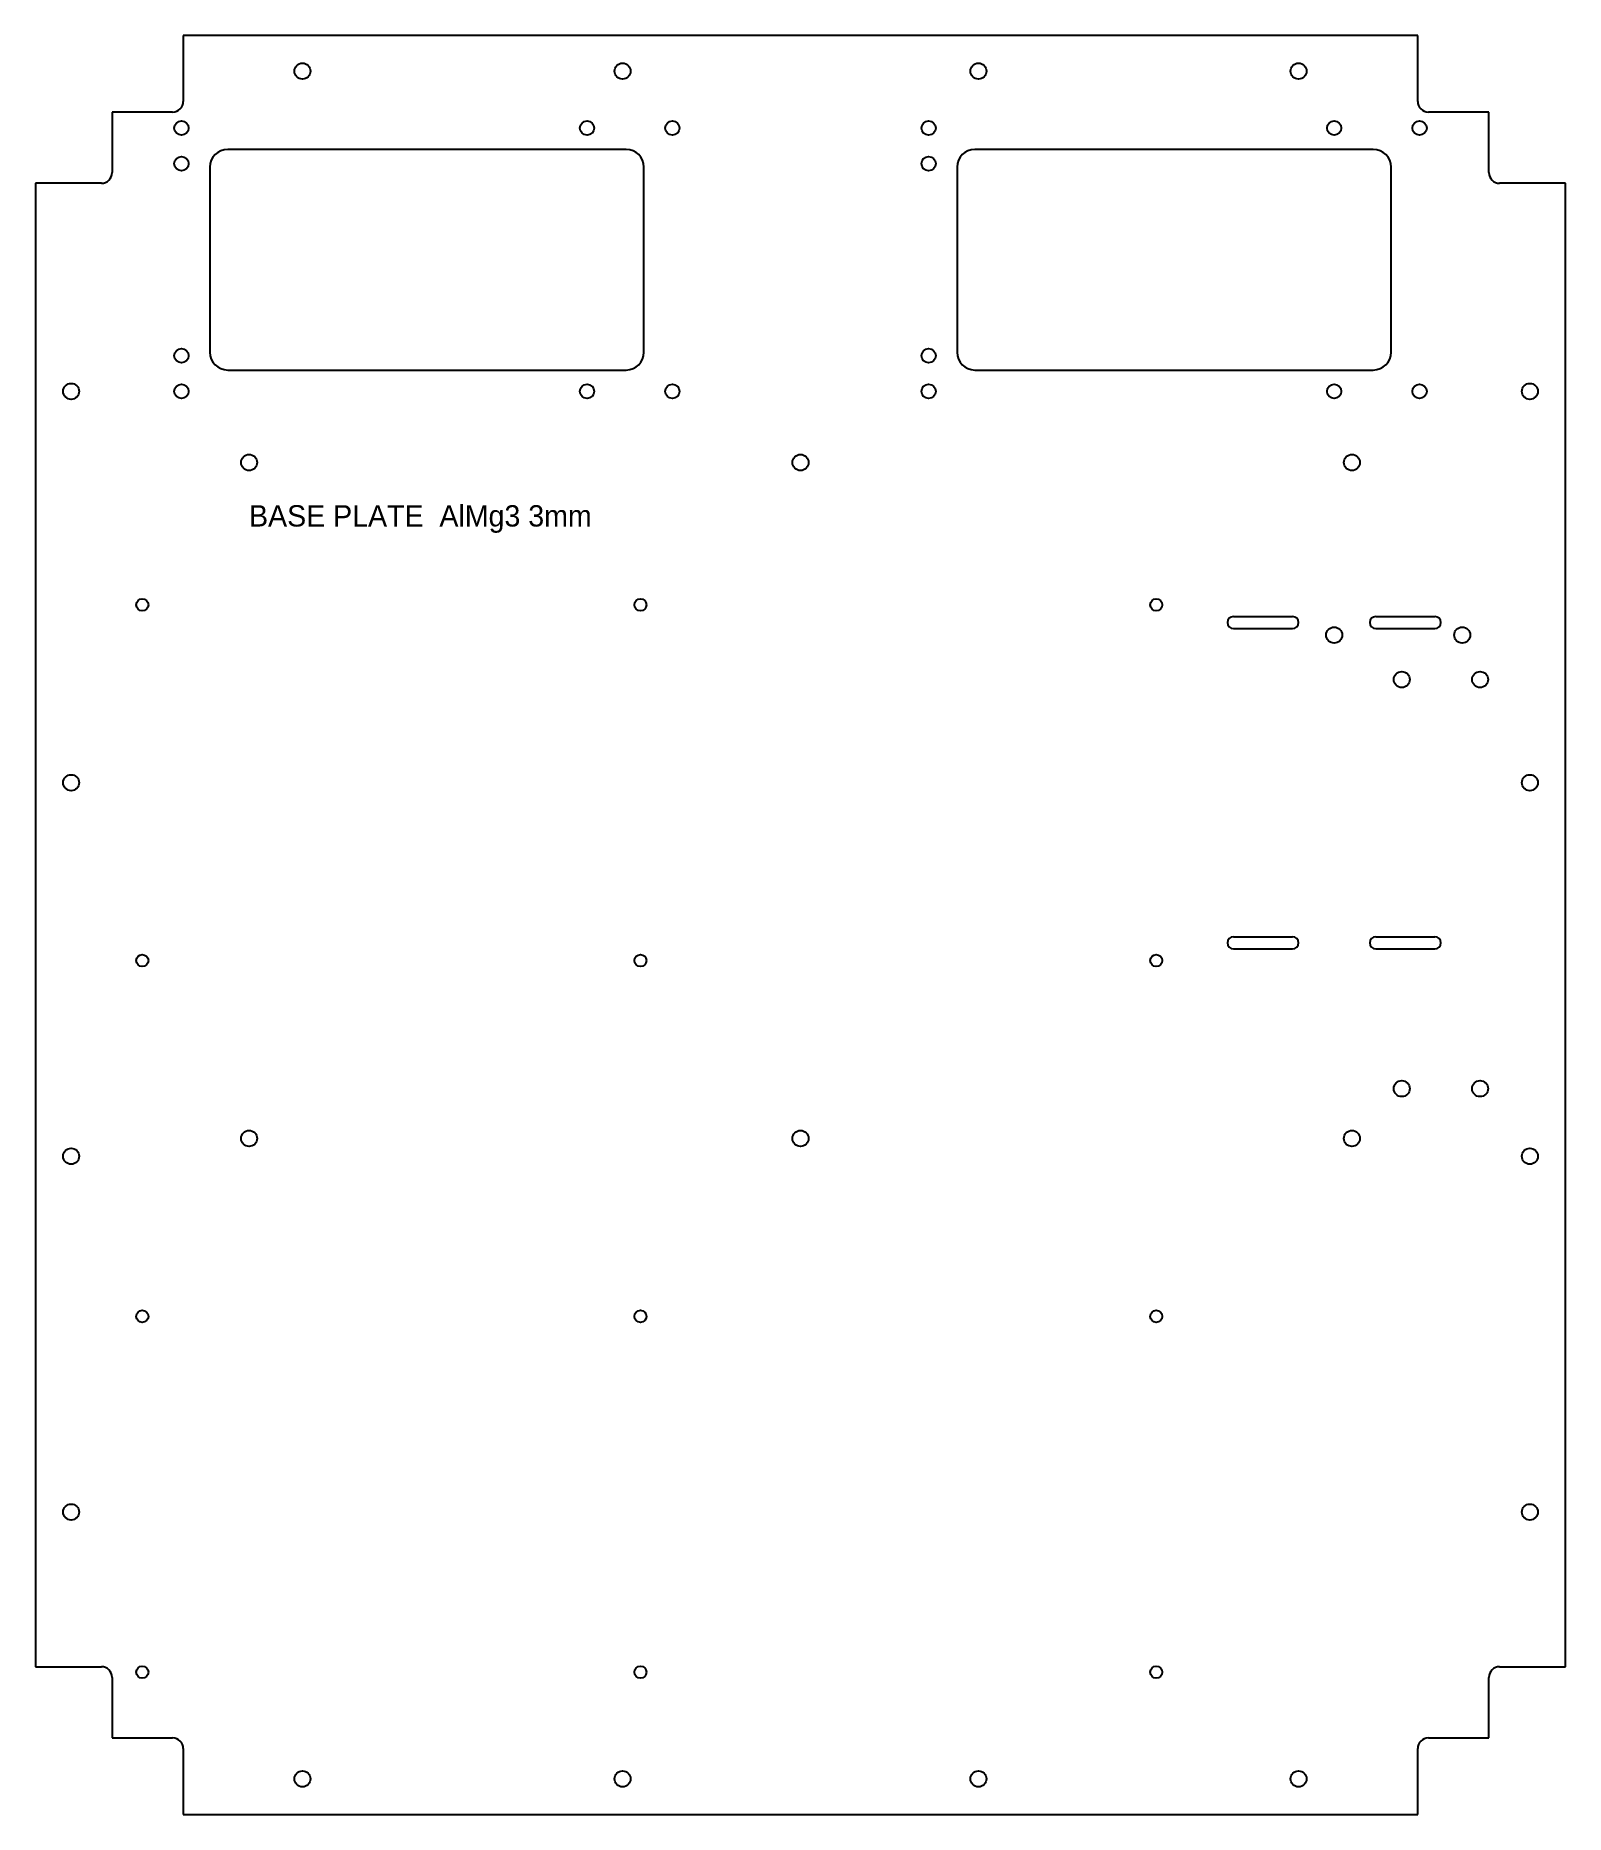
# Model space of a CAD drawing. Header units: millimetres. Extents: x 0 to 430, y 0 to 500.
import ezdxf

# ---------------------------------------------------------------- set-up
doc = ezdxf.new("R2010")
doc.units = ezdxf.units.MM
doc.layers.add('CUT', color=1, linetype='CONTINUOUS')
doc.layers.add('ENGRAVE', color=5, linetype='CONTINUOUS')

msp = doc.modelspace()

# ---------------------------------------------------------------- linework, layer by layer
at = {"layer": 'CUT'}
for p, q in [((388.5, 500), (41.5, 500)), ((41.5, 500), (41.5, 481.5)), ((388.5, 481.5), (388.5, 500)), ((38.5, 478.5), (21.5, 478.5)), ((21.5, 478.5), (21.5, 461.5)), ((408.5, 478.5), (391.5, 478.5)), ((408.5, 461.5), (408.5, 478.5)), ((166, 468), (54, 468)), ((376, 468), (264, 468)), ((49, 463), (49, 411)), ((171, 411), (171, 463)), ((259, 463), (259, 411)), ((381, 411), (381, 463)), ((18.5, 458.5), (0, 458.5)), ((0, 458.5), (0, 41.5)), ((430, 458.5), (411.5, 458.5)), ((430, 41.5), (430, 458.5)), ((54, 406), (166, 406)), ((264, 406), (376, 406)), ((336.7, 336.7), (353.3, 336.7)), ((376.7, 336.7), (393.3, 336.7)), ((336.7, 333.3), (353.3, 333.3)), ((376.7, 333.3), (393.3, 333.3)), ((336.7, 246.7), (353.3, 246.7)), ((376.7, 246.7), (393.3, 246.7)), ((336.7, 243.3), (353.3, 243.3)), ((376.7, 243.3), (393.3, 243.3)), ((0, 41.5), (18.5, 41.5)), ((411.5, 41.5), (430, 41.5)), ((21.5, 38.5), (21.5, 21.5)), ((408.5, 21.5), (408.5, 38.5)), ((21.5, 21.5), (38.5, 21.5)), ((391.5, 21.5), (408.5, 21.5)), ((41.5, 18.5), (41.5, 0)), ((388.5, 0), (388.5, 18.5)), ((41.5, 0), (388.5, 0))]:
    msp.add_line(p, q, dxfattribs=at)
for centre, radius in [((75, 490), 2.25), ((165, 490), 2.25), ((265, 490), 2.25), ((355, 490), 2.25), ((41, 474), 2), ((155, 474), 2), ((179, 474), 2), ((251, 474), 2), ((365, 474), 2), ((389, 474), 2), ((41, 464), 2), ((251, 464), 2), ((41, 410), 2), ((251, 410), 2), ((10, 400), 2.25), ((41, 400), 2), ((155, 400), 2), ((179, 400), 2), ((251, 400), 2), ((365, 400), 2), ((389, 400), 2), ((420, 400), 2.25), ((60, 380), 2.25), ((215, 380), 2.25), ((370, 380), 2.25), ((30, 340), 1.7), ((170, 340), 1.7), ((315, 340), 1.7), ((365, 331.5), 2.25), ((401, 331.5), 2.25), ((384, 319), 2.25), ((406, 319), 2.25), ((10, 290), 2.25), ((420, 290), 2.25), ((30, 240), 1.7), ((170, 240), 1.7), ((315, 240), 1.7), ((384, 204), 2.25), ((406, 204), 2.25), ((60, 190), 2.25), ((215, 190), 2.25), ((370, 190), 2.25), ((10, 185), 2.25), ((420, 185), 2.25), ((30, 140), 1.7), ((170, 140), 1.7), ((315, 140), 1.7), ((10, 85), 2.25), ((420, 85), 2.25), ((30, 40), 1.7), ((170, 40), 1.7), ((315, 40), 1.7), ((75, 10), 2.25), ((165, 10), 2.25), ((265, 10), 2.25), ((355, 10), 2.25)]:
    msp.add_circle(centre, radius, dxfattribs=at)
for centre, radius, start, end in [((38.5, 481.5), 3, 270, 0), ((391.5, 481.5), 3, 180, 270), ((54, 463), 5, 90, 180), ((166, 463), 5, 0, 90), ((264, 463), 5, 90, 180), ((376, 463), 5, 0, 90), ((18.5, 461.5), 3, 270, 0), ((411.5, 461.5), 3, 180, 270), ((54, 411), 5, 180, 270), ((166, 411), 5, 270, 0), ((264, 411), 5, 180, 270), ((376, 411), 5, 270, 0), ((336.7, 335), 1.7, 90, 270), ((353.3, 335), 1.7, 270, 90), ((376.7, 335), 1.7, 90, 270), ((393.3, 335), 1.7, 270, 90), ((336.7, 245), 1.7, 90, 270), ((353.3, 245), 1.7, 270, 90), ((376.7, 245), 1.7, 90, 270), ((393.3, 245), 1.7, 270, 90), ((18.5, 38.5), 3, 0, 90), ((411.5, 38.5), 3, 90, 180), ((38.5, 18.5), 3, 0, 90), ((391.5, 18.5), 3, 90, 180)]:
    msp.add_arc(centre, radius, start, end, dxfattribs=at)

# ---------------------------------------------------------------- texts
at = {"layer": 'ENGRAVE'}
msp.add_text('BASE PLATE  AlMg3 3mm', height=6, dxfattribs=at).set_placement((60, 362))

doc.saveas('drawing.dxf')
